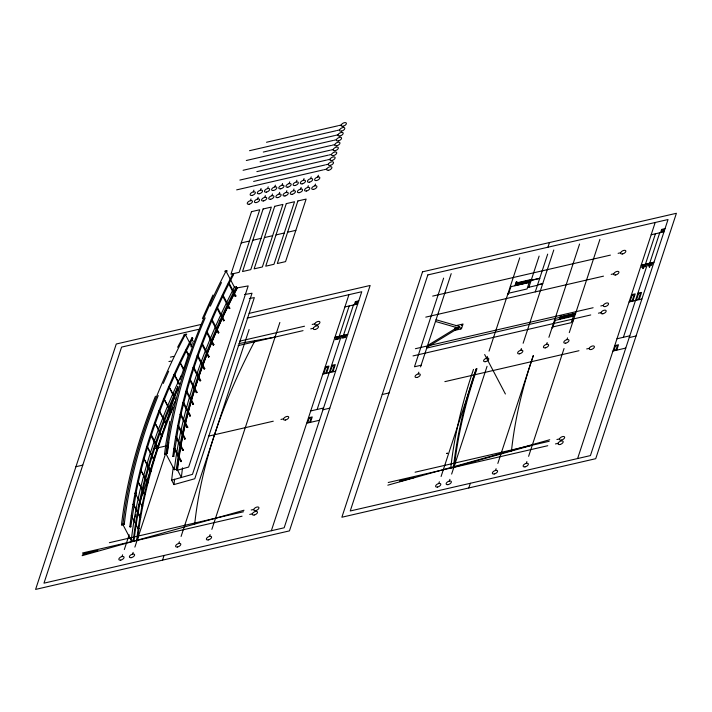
<?xml version="1.0" encoding="UTF-8"?>
<svg xmlns="http://www.w3.org/2000/svg" width="712" height="712" viewBox="0 0 712 712"><rect width="100%" height="100%" fill="white"/><g stroke="black" fill="none" stroke-linecap="round" stroke-linejoin="round"><path stroke-width="1.07" d="M178.641 425.892L173.773 456.517L172.829 456.33C180.715 392.419 203.329 331.151 232.717 274.156L233.607 274.449M173.781 456.481L172.838 456.294M136.019 493.096L130.785 526.889L129.842 526.764C137.478 460.37 161.152 396.789 191.937 337.826L192.783 338.271C169.047 383.697 149.689 431.695 138.404 481.793M158.224 395.587C141.608 436.821 129.281 479.986 124.28 524.237L123.888 524.548A5.269 4.192 12.2 0 1 122.259 525.011L121.494 524.895C126.496 480.653 138.822 437.48 155.439 396.246M124.289 524.201L123.523 524.103A5.269 4.192 12.2 0 0 121.894 524.584L121.512 524.86M205.181 317.89C186.482 361.171 173.461 407.308 166.919 453.74A5.269 4.192 12.2 0 1 165.291 454.203L164.534 454.114L165.994 443.256L169.848 421.299M167.32 453.428L168.78 442.588M183.945 334.907L184.586 335.049A5.269 4.192 12.2 0 0 186.224 334.604L186.74 334.213L186.099 334.106A5.269 4.192 12.2 0 0 184.461 334.551L177.608 347.278M136.713 539.963C142.124 492.152 156.115 445.632 174.885 401.443M137.585 539.678C142.738 494.092 155.723 449.655 173.185 407.335M191.937 337.826L192.783 338.271M138.226 528.838L131.382 515.799L132.076 515.559M130.794 526.809L130.011 526.506L130.696 526.31M139.979 517.571L133.384 504.212L140.647 517.215M142.062 506.205L135.218 493.167L135.903 492.935M144.474 494.742L137.879 481.383L145.141 494.386M147.215 483.19L140.647 469.813L147.891 482.834L147.215 483.074M150.285 471.549L143.69 458.19L150.962 471.193M153.685 459.827L147.099 446.46L154.362 459.463M151.264 434.747L158.091 447.661M161.473 436.144L154.878 422.777L162.149 435.78M165.851 424.192L159.257 410.833L166.528 423.836M170.56 412.177L163.965 398.818L171.227 411.812M175.579 400.1L168.966 386.75L175.277 397.875M178.97 384.24L174.333 374.601L179.647 383.884M183.66 370.195L179.976 362.417L183.847 368.896M188.173 355.163L185.974 350.162L188.849 354.798M193.237 341.502L191.759 338.69L192.454 338.449M129.842 526.764L130.216 526.613M135.992 493.247L138.431 481.641M178.605 426.043L181.053 414.428M181.017 414.58C192.018 365.772 210.681 318.958 233.581 274.565M151.264 434.667L150.579 435.005L157.414 448.026M181.266 376.363L188.814 353.437M122.019 556.562L122.597 554.808M124.324 549.548L129.184 534.765M134.043 519.991L135.778 514.714M138.208 507.318L177.769 386.972M180.189 379.585L181.578 375.358M190.95 346.851L192.338 342.632M132.574 554.123L133.153 552.37M134.88 547.11L165.415 454.212M250.428 200.686L251.007 198.933M253.321 191.884L253.899 190.131M257.593 199.031L258.162 197.277M260.485 190.229L261.064 188.475M264.757 197.375L265.327 195.622M267.65 188.573L268.219 186.82M271.913 195.729L272.491 193.975M274.814 186.927L275.384 185.173M279.077 194.073L279.656 192.32M281.97 185.271L282.548 183.518M162.532 560.139L164.071 555.467M286.242 192.427L286.82 190.674M289.134 183.625L289.713 181.871M293.406 190.772L293.985 189.018M296.299 181.969L296.877 180.216M178.774 543.47L179.353 541.716M181.079 536.456L249.093 329.54M300.571 189.125L301.149 187.372M303.463 180.314L304.042 178.561M307.735 187.47L308.314 185.716M310.628 178.667L311.206 176.914M314.9 185.814L315.478 184.061M317.792 177.012L318.371 175.259M209.55 536.376L210.12 534.623M211.856 529.363L279.869 322.447M271.343 530.734L348.942 294.679M336.313 337.007L335.441 339.66L339.072 338.823L339.944 336.171M337.123 339.152L337.915 336.749M337.461 339.081L338.253 336.669M310.459 422.35L312.239 416.938L308.465 417.81M326.585 373.275L328.962 366.048L325.197 366.92M339.197 336.349L349.183 305.964M317.134 409.471L341.333 335.85M342.721 335.53L341.849 338.182L345.48 337.337L346.352 334.693M343.469 335.361L353.455 304.976M354.309 304.781L355.35 301.621L358.768 300.829M343.531 337.675L344.323 335.272M343.878 337.595L344.67 335.192M332.922 371.815L335.29 364.615L331.596 365.461M443.629 278.116L414.482 366.778L421.086 365.256M418.247 373.916L418.816 372.162M420.552 366.911L451.203 273.648M454.941 328.864L455.475 327.235M438.779 483.519L439.357 481.766M441.084 476.506L476.524 368.7M486.759 358.118L487.337 356.365M489.064 351.105L519.724 257.851M449.334 481.089L449.913 479.336M451.639 474.076L487.07 366.271M514.927 285.743L516.093 282.201M515.782 285.548L516.948 282.005M528.891 287.256L539.135 256.089M468.799 487.96L470.338 483.288M547.928 247.224L549.468 242.552M535.264 291.884L547.679 254.122M520.819 350.268L521.389 348.515M523.124 343.255L553.776 250.001M495.534 470.436L496.113 468.683M497.839 463.423L533.279 355.617M546.593 344.323L547.172 342.57M548.899 337.31L579.559 244.056M559.151 319.448L560.317 315.906M560.006 319.252L561.172 315.71M574.103 314.081L571.282 322.67L552.957 326.897L555.102 320.382L573.427 316.155M526.31 463.343L526.88 461.59M528.615 456.33L564.046 348.524M566.974 339.624L567.553 337.871M569.28 332.611L599.931 239.357M577.61 458.555L655.2 222.491M642.571 264.828L641.699 267.472L645.33 266.635L646.202 263.992M642.829 268.664L643.621 266.261M643.176 268.584L643.959 266.181M616.726 350.171L618.506 344.759L614.732 345.623M632.843 301.087L635.22 293.869L631.455 294.732M645.455 264.161L655.441 233.776M623.392 337.292L647.591 263.671M648.979 263.351L648.116 265.994L651.747 265.158L652.61 262.514M649.727 263.173L659.721 232.788M649.237 267.187L650.029 264.784M660.576 232.593L661.608 229.433L665.035 228.65M649.584 267.107L650.376 264.704M639.189 299.627L641.557 292.427L637.863 293.282M476.132 368.789C465.265 400.607 457.238 433.483 453.473 466.921L454.318 466.654C458.145 433.243 466.111 400.384 476.987 368.594M161.473 436.047L162.06 435.726M170.551 412.079L171.147 411.758M157.414 447.919L158.002 447.599M166.51 423.987L165.976 424.263M162.149 435.886L161.58 436.207M171.209 411.972L170.649 412.239M158.073 447.812L157.539 448.088M153.685 459.721L154.273 459.409M154.362 459.587L153.792 459.89M150.285 471.451L150.873 471.13M150.962 471.308L150.41 471.62M147.882 482.95L147.34 483.261M144.465 494.644L145.052 494.324M201.63 343.869L202.226 343.549M197.251 355.822L197.847 355.502M145.141 494.502L144.554 494.804M206.338 331.854L206.925 331.534M193.201 367.703L193.789 367.383M202.315 343.727L201.745 344.038M197.927 355.68L197.366 355.982M206.996 331.748L206.489 332.023M211.357 319.777L211.954 319.457M189.472 379.505L190.06 379.185M193.878 367.561L193.29 367.864M212.042 319.635L211.491 319.937M216.706 307.637L217.293 307.317M142.053 506.107L142.64 505.787M190.131 379.398L189.579 379.665M217.365 307.531L216.84 307.807M142.712 506.001L142.186 506.268M186.063 391.226L186.66 390.906M222.367 295.444L222.963 295.124M186.74 391.084L186.161 391.386L192.907 404.345M223.043 295.302L222.5 295.613M182.993 402.867L183.58 402.547M139.97 517.473L140.567 517.152M228.347 283.207L228.935 282.887M183.651 402.761L183.126 403.037M140.647 517.33L140.104 517.633M229.024 283.065L228.436 283.367L235.183 296.325M180.252 414.42L180.839 414.108M180.91 414.313L180.376 414.589M138.226 528.74L138.813 528.42M138.902 528.598L138.333 528.9M177.84 425.883L178.427 425.562M178.516 425.74L177.929 426.043M136.855 539.456L137.452 539.144M175.757 437.248L176.345 436.928M137.514 539.358L136.989 539.625M176.434 437.106L175.882 437.417M208.465 356.89L209.061 356.57M174.004 448.515L174.6 448.195M204.086 368.834L204.673 368.513M213.173 344.866L213.76 344.555M200.028 380.715L200.624 380.395M209.123 356.783L208.598 357.05M174.68 448.373L174.12 448.676M204.762 368.691L204.193 369.003M213.831 344.759L213.28 345.035M218.192 332.789L218.789 332.468L212.042 319.519M196.298 392.517L196.895 392.196M200.686 380.608L200.143 380.875M218.869 332.646L218.326 332.958M223.541 320.649L224.129 320.338M196.975 392.374L196.396 392.677M224.2 320.542L223.648 320.818M192.899 404.247L193.495 403.927M229.202 308.465L229.789 308.145L223.043 295.186M193.575 404.105L193.032 404.407M229.878 308.323L229.335 308.625M189.828 415.888L190.415 415.568M235.183 296.219L235.77 295.898M190.487 415.781L189.953 416.048M235.859 296.076L235.289 296.388M187.087 427.44L187.674 427.12M187.763 427.298L187.176 427.601M184.666 438.895L185.262 438.583M185.334 438.797L184.782 439.064M182.592 450.26L183.18 449.948M183.269 450.126L182.717 450.429M180.839 461.527L181.435 461.216M181.516 461.385L180.937 461.688L174.013 448.613M185.725 350.411L186.304 350.09M135.218 493.087L135.796 492.766M202.404 318.558L212.959 295.017M163.279 383.43L168.664 371.21M164.534 454.087L164.935 453.775A5.269 4.192 12.2 0 1 166.564 453.304L167.32 453.393M210.316 306.151L221.468 282.522M165.851 424.076L166.439 423.774M510.371 286.393L510.673 285.93M510.7 287.114L510.415 287.568M554.595 320.097L554.897 319.635M554.897 320.872L554.63 321.272M191.777 338.592L192.302 338.289M179.762 362.63L180.287 362.328M143.459 458.412L144.02 458.11M131.4 515.702L131.898 515.399M458.43 327.28L458.92 327.013M459.017 327.208L458.572 327.458M461.714 324.832L462.204 324.565M462.302 324.743L461.839 325.01M460.513 328.49L460.993 328.232M461.091 328.428L460.619 328.668M159.034 411.047L159.613 410.762M163.742 399.005L164.285 398.738M130.047 526.391L130.563 526.124M150.615 434.836L151.149 434.587M137.665 481.561L138.146 481.303M516.164 282.085L516.779 281.792M516.841 282.175L516.325 282.415M560.38 315.79L560.994 315.496M561.101 315.834L560.522 316.119M174.137 374.752L174.68 374.53M154.691 422.937L155.145 422.705M146.903 446.62L147.446 446.388M140.424 469.982L140.967 469.76M133.189 504.363L133.678 504.132M168.806 386.874L169.287 386.652M233.483 274.672L232.69 274.271M427.565 345.56L456.926 327.654M427.004 347.26L459.124 327.68M224.885 271.13L225.17 271.005A4.494 3.284 23.5 0 1 225.517 270.907L226.202 270.783A4.494 3.284 23.5 0 1 226.585 270.747L226.932 270.756M227.128 271.121L226.879 271.228A4.494 3.284 23.5 0 1 226.496 271.343L225.873 271.459A4.494 3.284 23.5 0 1 225.428 271.495L225.099 271.495M136.74 539.954L137.558 539.687M174.315 469.724L176.398 469.137A1033.094 521.228 -27.7 0 1 236.348 286.74L234.39 287.096A1033.094 521.228 -27.7 0 0 174.315 469.724L165.932 453.758A1033.094 521.228 -27.7 0 1 226.007 271.121L234.39 287.096M177.012 470.312L188.644 467.045L248.185 285.913L236.963 287.915A1033.094 521.228 -27.7 0 0 177.012 470.312L176.398 469.137M249.307 298.506L254.326 297.607L194.785 478.74L173.968 484.587L171.663 480.199L192.48 474.352L252.021 293.219L244.492 294.563M191.75 346.788L185.343 334.578A1033.094 521.228 -27.7 0 0 122.891 524.566L131.275 540.533L133.358 539.954A1033.094 521.228 -27.7 0 1 177.991 386.358M82.779 554.612L97.847 550.385L83.046 553.794M82.12 555.68L244.02 510.228M399.539 481.57L414.607 477.343L399.806 480.751M387.826 485.183L549.726 439.74M532.273 445.187L450.732 468.087A1033.094 521.228 -27.7 0 1 473.489 369.403M266.51 142.258L337.808 125.819M338.663 125.615L341.226 125.027M249.529 150.695L336.197 130.714M337.052 130.519L339.615 129.922M263.289 152.048L334.587 135.609M335.441 135.413L338.004 134.817M246.308 160.494L332.976 140.504M333.83 140.309L336.393 139.721M260.076 161.838L331.365 145.399M332.219 145.204L334.782 144.616M243.086 170.284L329.754 150.303M330.608 150.107L333.172 149.511M256.854 171.636L328.143 155.198M328.997 155.002L331.57 154.406M239.873 180.074L326.532 160.093M327.395 159.897L329.959 159.301M253.632 181.427L324.93 164.988M325.785 164.792L328.348 164.205M236.651 189.873L323.319 169.883M324.174 169.687L326.737 169.1M241.217 242.934L249.458 241.039M252.813 240.264L261.055 238.36M264.41 237.585L272.651 235.69M276.007 234.915L284.248 233.011M287.603 232.237L295.845 230.341M200.535 324.574L116.27 344.003L35.6 589.411L289.464 530.876L370.133 285.468L249.147 313.369M198.39 329.389L121.574 347.1L43.975 583.164L284.168 527.779L361.758 291.724L247.073 318.166M651.168 234.764L663.993 231.809M344.911 306.943L357.727 303.988M432.682 296.094L610.407 255.118M618.105 253.338L620.668 252.751M170.382 357.139L173.621 356.392M239.606 341.173L304.505 326.212M312.194 324.441L314.757 323.844M168.922 361.562L171.085 361.064M238.146 345.605L303.045 330.635M310.743 328.864L313.307 328.276M516.663 282.869L531.455 279.46M516.512 283.34L531.294 279.932M531.179 280.279L539.732 278.303M531.152 280.368L539.696 278.401M529.701 280.946L531.063 280.626M531.036 280.724L529.666 281.035L527.067 288.965L508.733 293.193L510.878 286.678L529.203 282.45M516.191 284.319L529.612 281.222M516.031 284.782L529.452 281.694M515.835 285.405L529.247 282.308M537.587 284.827L542.713 283.643M537.533 284.996L542.66 283.821M527.521 287.568L537.435 285.281M641.183 265.149L654.008 262.194M334.916 337.328L347.741 334.373M425.767 317.134L603.491 276.149M611.19 274.378L613.753 273.791M456.241 325.58L463.04 324.013L461.456 328.828L454.665 330.395M415.381 348.711L593.114 307.735M600.803 305.964L603.367 305.368M560.887 316.573L575.67 313.164M560.727 317.045L575.519 313.636M426.746 348.061L559.828 317.374M560.682 317.178L575.474 313.769M573.89 314.74L575.26 314.428M629.079 301.959L641.904 299.004M560.406 318.024L573.827 314.927M560.255 318.487L573.676 315.398M560.228 318.575L573.649 315.478M322.821 374.138L335.637 371.183M413.013 355.929L590.737 314.953M598.436 313.173L600.999 312.586M571.745 321.272L573.107 320.961M616.984 338.77L629.8 335.815M310.717 410.949L323.542 407.994M382.202 394.528L389.037 392.944M629.23 337.568L636.065 335.993M75.935 466.707L82.77 465.132M153.214 448.889L166.199 445.899M208.376 436.171L273.274 421.201M280.973 419.43L283.536 418.843M322.963 409.747L329.798 408.172M444.858 381.641L578.981 350.713M586.679 348.942L589.242 348.355M612.952 351.043L625.768 348.079M306.685 423.222L319.51 420.267M109.381 542.695L243.504 511.768M251.203 509.997L253.766 509.409M415.087 472.207L549.21 441.28M556.909 439.509L559.472 438.921M82.53 552.984L242.053 516.2M249.743 514.429L252.306 513.833M388.236 482.496L547.759 445.712M555.449 443.932L558.012 443.345M239.018 343.531L275.055 337.096M552.289 327.912L552.352 327.894A2.394 1.21 -27.7 0 0 552.797 327.146M191.911 338.779L192.418 338.52L191.795 338.743M179.896 362.817L180.421 362.533L179.78 362.782M133.286 504.621L133.758 504.399L133.153 504.568M174.2 375.01L174.689 374.806L174.102 374.957M168.851 387.141L169.376 386.91L168.744 387.079M140.487 470.24L140.985 470.036L140.389 470.187M154.726 423.186L155.269 422.955L154.637 423.124M146.939 446.869L147.473 446.655L146.868 446.825M137.745 481.793L138.235 481.588L137.656 481.757M131.48 515.88L132.04 515.63L131.4 515.835M159.132 411.242L159.604 411.064L159.025 411.189M143.495 458.572L144.109 458.332L143.45 458.537M135.333 493.256L135.867 492.998L135.218 493.185M163.769 399.201L164.321 399.023L163.813 399.218M150.65 435.059L151.202 434.854L150.606 435.032M436.047 319.75L459.507 326.523A1.148 0.579 -27.7 0 1 459.445 327.44A1.148 0.579 -27.7 0 1 457.958 327.947L435.486 321.459M484.667 354.523L505.404 394.003M236.348 286.74L236.963 287.915M229.024 282.949L235.859 295.961M222.375 295.551L229.211 308.563M217.382 307.379L224.218 320.391M216.715 307.735L223.541 320.756M211.366 319.875L218.201 332.896M207.014 331.596L213.849 344.608M206.338 331.952L213.173 344.973M202.315 343.611L209.141 356.623M201.638 343.976L208.474 356.988M197.936 355.564L204.762 368.576M197.26 355.92L204.095 368.941M193.878 367.437L200.713 380.457M193.201 367.801L200.036 380.813M190.149 379.247L196.984 392.259M189.472 379.603L196.307 392.623M186.749 390.968L193.575 403.98M183.669 402.609L190.505 415.621M183.002 402.974L189.828 415.986M180.928 414.162L187.763 427.173M180.252 414.526L187.087 427.538M178.516 425.625L185.351 438.637M177.84 425.99L184.675 439.001M176.434 436.99L183.269 450.002M175.757 437.355L182.592 450.367M174.689 448.257L181.516 461.269M133.358 539.954L133.972 541.12A1033.094 521.228 -27.7 0 1 178.383 388.022M511.456 451.034A980.976 494.929 -27.7 0 1 533.324 355.608M508.573 293.442A2.394 1.21 -27.7 0 1 508.19 294.19M507.941 294.065A2.554 1.29 -27.7 0 1 508.048 293.567M552.165 327.769A2.554 1.29 -27.7 0 1 552.263 327.271M182.548 467.811A980.976 494.929 -27.7 0 0 181.373 477.476L177.528 470.16A980.976 494.929 -27.7 0 1 237.47 287.826M171.663 480.199A980.976 494.929 -27.7 0 1 173.292 467.232M219.278 322.029A980.976 494.929 -27.7 0 1 220.239 320.017M194.696 524.068A980.976 494.929 -27.7 0 1 254.976 340.674M173.968 484.587A980.976 494.929 -27.7 0 1 174.582 479.203M131.275 540.533A1033.094 521.228 -27.7 0 1 181.062 375.865M446.78 453.428L447.474 453.17L446.78 453.411M251.505 211.66L230.937 274.218L239.179 272.313L259.738 209.755L251.505 211.66M263.102 208.981L242.534 271.539L250.775 269.643L271.334 207.085L263.102 208.981M274.698 206.311L254.131 268.869L262.363 266.964L282.931 204.406L274.698 206.311M286.286 203.632L265.727 266.19L273.96 264.294L294.528 201.736L286.286 203.632M297.883 200.962L277.324 263.52L285.557 261.624L306.124 199.066L297.883 200.962M309.124 418.193L307.735 422.438L309.8 421.967L311.188 417.722L309.124 418.193M325.856 367.303L323.862 373.364L325.918 372.883L327.912 366.831L325.856 367.303M336.972 337.399L336.482 338.876L338.405 338.431L338.894 336.954L336.972 337.399M332.255 365.852L330.279 371.878L332.264 371.424L334.24 365.389L332.255 365.852M343.38 335.922L342.899 337.399L344.822 336.954L345.302 335.477L343.38 335.922M356.009 302.004L355.359 303.997L357.068 303.606L357.718 301.612L356.009 302.004M422.536 271.824L341.867 517.232L595.73 458.688L676.4 213.288L422.536 271.824M427.832 274.921L350.242 510.976L590.426 455.591L668.025 219.536L427.832 274.921M460.531 328.285L460.37 328.775L461.243 328.125L460.531 328.285M461.732 324.627L461.572 325.108L462.444 324.458L461.732 324.627M615.391 346.014L613.993 350.26L616.058 349.779L617.455 345.534L615.391 346.014M632.123 295.124L630.129 301.176L632.185 300.704L634.178 294.643L632.123 295.124M643.239 265.211L642.749 266.688L644.672 266.252L645.161 264.775L643.239 265.211M638.522 293.664L636.537 299.699L638.522 299.245L640.506 293.21L638.522 293.664M649.647 263.734L649.157 265.211L651.079 264.766L651.569 263.289L649.647 263.734M662.276 229.825L661.617 231.818L663.326 231.418L663.985 229.424L662.276 229.825M437.506 487.053A2.866 1.451 -27.7 0 0 440.746 483.946A2.866 1.451 -27.7 0 0 436.358 484.827A2.866 1.451 -27.7 0 0 437.506 487.053M448.062 484.623A2.866 1.451 -27.7 0 0 451.301 481.508A2.866 1.451 -27.7 0 0 446.905 482.389A2.866 1.451 -27.7 0 0 448.062 484.623M494.262 473.969A2.866 1.451 -27.7 0 0 497.501 470.854A2.866 1.451 -27.7 0 0 493.113 471.736A2.866 1.451 -27.7 0 0 494.262 473.969M525.038 466.867A2.866 1.451 -27.7 0 0 528.277 463.761A2.866 1.451 -27.7 0 0 523.881 464.642A2.866 1.451 -27.7 0 0 525.038 466.867M559.89 444.528A2.866 1.451 -27.7 0 0 563.121 441.422A2.866 1.451 -27.7 0 0 558.733 442.303A2.866 1.451 -27.7 0 0 559.89 444.528M591.111 349.539A2.866 1.451 -27.7 0 0 594.351 346.433A2.866 1.451 -27.7 0 0 589.954 347.314A2.866 1.451 -27.7 0 0 591.111 349.539M561.341 440.105A2.866 1.451 -27.7 0 0 564.58 436.999A2.866 1.451 -27.7 0 0 560.184 437.88A2.866 1.451 -27.7 0 0 561.341 440.105M602.868 313.769A2.866 1.451 -27.7 0 0 606.108 310.663A2.866 1.451 -27.7 0 0 601.711 311.545A2.866 1.451 -27.7 0 0 602.868 313.769M605.245 306.56A2.866 1.451 -27.7 0 0 608.475 303.445A2.866 1.451 -27.7 0 0 604.087 304.327A2.866 1.451 -27.7 0 0 605.245 306.56M615.622 274.974A2.866 1.451 -27.7 0 0 618.861 271.868A2.866 1.451 -27.7 0 0 614.465 272.749A2.866 1.451 -27.7 0 0 615.622 274.974M622.537 253.935A2.866 1.451 -27.7 0 0 625.777 250.829A2.866 1.451 -27.7 0 0 621.38 251.71A2.866 1.451 -27.7 0 0 622.537 253.935M416.974 377.449A2.866 1.451 -27.7 0 0 420.205 374.343A2.866 1.451 -27.7 0 0 415.817 375.224A2.866 1.451 -27.7 0 0 416.974 377.449M485.495 361.651A2.866 1.451 -27.7 0 0 488.726 358.545A2.866 1.451 -27.7 0 0 484.338 359.427A2.866 1.451 -27.7 0 0 485.495 361.651M519.546 353.802A2.866 1.451 -27.7 0 0 522.786 350.687A2.866 1.451 -27.7 0 0 518.389 351.577A2.866 1.451 -27.7 0 0 519.546 353.802M545.321 347.857A2.866 1.451 -27.7 0 0 548.56 344.75A2.866 1.451 -27.7 0 0 544.173 345.632A2.866 1.451 -27.7 0 0 545.321 347.857M565.702 343.157A2.866 1.451 -27.7 0 0 568.941 340.051A2.866 1.451 -27.7 0 0 564.554 340.932A2.866 1.451 -27.7 0 0 565.702 343.157M316.635 325.037A2.866 1.451 -27.7 0 0 319.866 321.922A2.866 1.451 -27.7 0 0 315.478 322.803A2.866 1.451 -27.7 0 0 316.635 325.037M254.175 515.025A2.866 1.451 -27.7 0 0 257.415 511.91A2.866 1.451 -27.7 0 0 253.027 512.791A2.866 1.451 -27.7 0 0 254.175 515.025M120.746 560.095A2.866 1.451 -27.7 0 0 123.986 556.98A2.866 1.451 -27.7 0 0 119.598 557.861A2.866 1.451 -27.7 0 0 120.746 560.095M131.302 557.656A2.866 1.451 -27.7 0 0 134.541 554.55A2.866 1.451 -27.7 0 0 130.145 555.431A2.866 1.451 -27.7 0 0 131.302 557.656M177.502 547.003A2.866 1.451 -27.7 0 0 180.741 543.897A2.866 1.451 -27.7 0 0 176.353 544.778A2.866 1.451 -27.7 0 0 177.502 547.003M208.278 539.91A2.866 1.451 -27.7 0 0 211.517 536.803A2.866 1.451 -27.7 0 0 207.121 537.685A2.866 1.451 -27.7 0 0 208.278 539.91M315.176 329.46A2.866 1.451 -27.7 0 0 318.415 326.354A2.866 1.451 -27.7 0 0 314.019 327.235A2.866 1.451 -27.7 0 0 315.176 329.46M285.405 420.027A2.866 1.451 -27.7 0 0 288.645 416.921A2.866 1.451 -27.7 0 0 284.248 417.802A2.866 1.451 -27.7 0 0 285.405 420.027M255.635 510.593A2.866 1.451 -27.7 0 0 258.874 507.487A2.866 1.451 -27.7 0 0 254.478 508.368A2.866 1.451 -27.7 0 0 255.635 510.593M313.627 189.347A2.866 1.451 -27.7 0 0 316.867 186.241A2.866 1.451 -27.7 0 0 312.47 187.123A2.866 1.451 -27.7 0 0 313.627 189.347M306.463 191.003A2.866 1.451 -27.7 0 0 309.702 187.888A2.866 1.451 -27.7 0 0 305.315 188.778A2.866 1.451 -27.7 0 0 306.463 191.003M299.298 192.649A2.866 1.451 -27.7 0 0 302.538 189.543A2.866 1.451 -27.7 0 0 298.15 190.424A2.866 1.451 -27.7 0 0 299.298 192.649M292.134 194.305A2.866 1.451 -27.7 0 0 295.373 191.199A2.866 1.451 -27.7 0 0 290.986 192.08A2.866 1.451 -27.7 0 0 292.134 194.305M284.969 195.951A2.866 1.451 -27.7 0 0 288.209 192.845A2.866 1.451 -27.7 0 0 283.821 193.726A2.866 1.451 -27.7 0 0 284.969 195.951M277.813 197.607A2.866 1.451 -27.7 0 0 281.044 194.501A2.866 1.451 -27.7 0 0 276.657 195.382A2.866 1.451 -27.7 0 0 277.813 197.607M270.649 199.262A2.866 1.451 -27.7 0 0 273.88 196.147A2.866 1.451 -27.7 0 0 269.492 197.028A2.866 1.451 -27.7 0 0 270.649 199.262M263.485 200.909A2.866 1.451 -27.7 0 0 266.715 197.803A2.866 1.451 -27.7 0 0 262.327 198.684A2.866 1.451 -27.7 0 0 263.485 200.909M256.32 202.564A2.866 1.451 -27.7 0 0 259.56 199.458A2.866 1.451 -27.7 0 0 255.163 200.339A2.866 1.451 -27.7 0 0 256.32 202.564M249.155 204.21A2.866 1.451 -27.7 0 0 252.395 201.104A2.866 1.451 -27.7 0 0 247.998 201.986A2.866 1.451 -27.7 0 0 249.155 204.21M252.048 195.408A2.866 1.451 -27.7 0 0 255.288 192.302A2.866 1.451 -27.7 0 0 250.9 193.183A2.866 1.451 -27.7 0 0 252.048 195.408M259.212 193.762A2.866 1.451 -27.7 0 0 262.452 190.647A2.866 1.451 -27.7 0 0 258.055 191.537A2.866 1.451 -27.7 0 0 259.212 193.762M266.377 192.107A2.866 1.451 -27.7 0 0 269.617 189A2.866 1.451 -27.7 0 0 265.22 189.881A2.866 1.451 -27.7 0 0 266.377 192.107M273.542 190.46A2.866 1.451 -27.7 0 0 276.781 187.345A2.866 1.451 -27.7 0 0 272.385 188.226A2.866 1.451 -27.7 0 0 273.542 190.46M280.706 188.805A2.866 1.451 -27.7 0 0 283.937 185.698A2.866 1.451 -27.7 0 0 279.549 186.58A2.866 1.451 -27.7 0 0 280.706 188.805M287.87 187.149A2.866 1.451 -27.7 0 0 291.101 184.043A2.866 1.451 -27.7 0 0 286.714 184.924A2.866 1.451 -27.7 0 0 287.87 187.149M295.035 185.503A2.866 1.451 -27.7 0 0 298.266 182.388A2.866 1.451 -27.7 0 0 293.878 183.278A2.866 1.451 -27.7 0 0 295.035 185.503M302.191 183.847A2.866 1.451 -27.7 0 0 305.43 180.741A2.866 1.451 -27.7 0 0 301.043 181.622A2.866 1.451 -27.7 0 0 302.191 183.847M309.355 182.201A2.866 1.451 -27.7 0 0 312.595 179.086A2.866 1.451 -27.7 0 0 308.207 179.967A2.866 1.451 -27.7 0 0 309.355 182.201M316.52 180.545A2.866 1.451 -27.7 0 0 319.759 177.439A2.866 1.451 -27.7 0 0 315.372 178.32A2.866 1.451 -27.7 0 0 316.52 180.545M343.095 126.211A2.866 1.451 -27.7 0 0 346.326 123.105A2.866 1.451 -27.7 0 0 341.938 123.986A2.866 1.451 -27.7 0 0 343.095 126.211M341.484 131.115A2.866 1.451 -27.7 0 0 344.724 128A2.866 1.451 -27.7 0 0 340.327 128.881A2.866 1.451 -27.7 0 0 341.484 131.115M339.873 136.01A2.866 1.451 -27.7 0 0 343.113 132.904A2.866 1.451 -27.7 0 0 338.716 133.785A2.866 1.451 -27.7 0 0 339.873 136.01M338.262 140.905A2.866 1.451 -27.7 0 0 341.502 137.799A2.866 1.451 -27.7 0 0 337.114 138.68A2.866 1.451 -27.7 0 0 338.262 140.905M336.651 145.8A2.866 1.451 -27.7 0 0 339.891 142.694A2.866 1.451 -27.7 0 0 335.503 143.575A2.866 1.451 -27.7 0 0 336.651 145.8M335.041 150.695A2.866 1.451 -27.7 0 0 338.28 147.589A2.866 1.451 -27.7 0 0 333.892 148.47A2.866 1.451 -27.7 0 0 335.041 150.695M333.438 155.599A2.866 1.451 -27.7 0 0 336.669 152.484A2.866 1.451 -27.7 0 0 332.282 153.365A2.866 1.451 -27.7 0 0 333.438 155.599M331.828 160.494A2.866 1.451 -27.7 0 0 335.058 157.388A2.866 1.451 -27.7 0 0 330.671 158.269A2.866 1.451 -27.7 0 0 331.828 160.494M330.217 165.389A2.866 1.451 -27.7 0 0 333.456 162.283A2.866 1.451 -27.7 0 0 329.06 163.164A2.866 1.451 -27.7 0 0 330.217 165.389M328.606 170.284A2.866 1.451 -27.7 0 0 331.845 167.178A2.866 1.451 -27.7 0 0 327.449 168.059A2.866 1.451 -27.7 0 0 328.606 170.284"/></g></svg>
